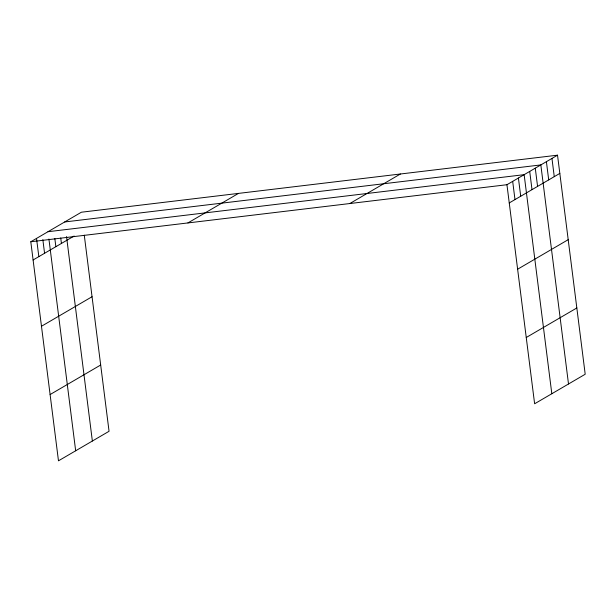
<?xml version="1.0" encoding="UTF-8"?>
<svg xmlns="http://www.w3.org/2000/svg" width="616" height="616" viewBox="0 0 616 616"><rect width="100%" height="100%" fill="white"/><g stroke="black" fill="none" stroke-linecap="round" stroke-linejoin="round"><path stroke-width="0.92" d="M84.276 235.181L109.055 431.285L58.474 460.822L30.8 241.757L81.381 212.22L557.526 155.178L585.2 374.243L534.619 403.78L506.945 184.715L557.526 155.178M33.102 259.983L74.143 236.02M187.926 222.93L238.507 193.393M41.472 326.264L92.053 296.727M349.819 203.542L400.4 173.997M50.104 394.548L100.678 365.011M509.247 202.941L559.828 173.404M517.625 269.215L568.198 239.678M526.249 337.499L576.83 307.962M64.688 221.968L540.833 164.926L568.506 383.991M47.994 231.716L524.147 174.674L551.821 393.74M30.8 241.757L506.945 184.715M551.959 158.428L554.261 176.653M546.4 161.677L548.702 179.903M535.273 168.176L537.576 186.402M529.706 171.425L532.008 189.651M518.41 178.016L520.712 196.242M512.681 181.366L514.984 199.592M66.528 236.552L92.362 441.033M60.738 237.976L61.423 243.443M54.824 238.492L55.864 246.693M48.918 239.008L75.668 450.781M42.843 239.624L44.568 253.291M36.529 238.415L38.831 256.641"/></g></svg>
